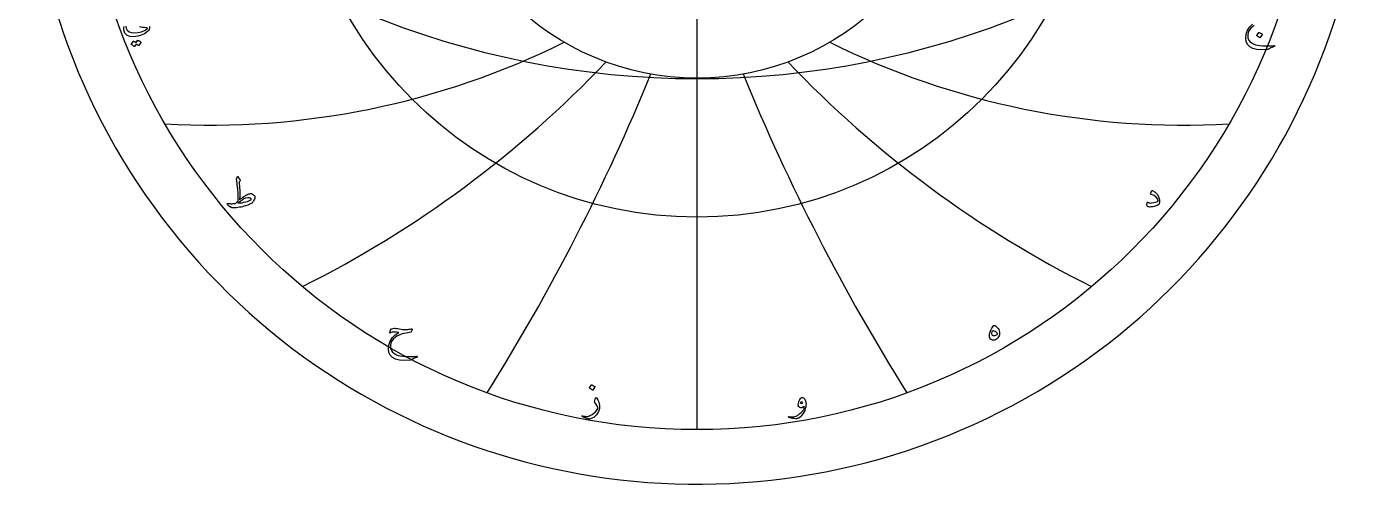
# Model space of a CAD drawing. Header units: millimetres. Extents: x -71 to 71, y -71 to 73.
# Drawn here: x -70.8 to 70.8, y -70.8 to -22.4 of the extents above; entities that cross this region are included whole.
import ezdxf

# ---------------------------------------------------------------- set-up
doc = ezdxf.new("R2010")
doc.units = ezdxf.units.MM
for name, color, linetype in [('CUT_OUTER', 1, 'Continuous'), ('ENGRAVE', 7, 'Continuous'), ('ENGRAVE_FINE', 8, 'Continuous'), ('TEXT', 5, 'Continuous')]:
    doc.layers.add(name, color=color, linetype=linetype)

msp = doc.modelspace()

# ---------------------------------------------------------------- linework, layer by layer
at = {"layer": 'CUT_OUTER'}
msp.add_arc((-0.0002, -0.0002), 70.7624, 143.437284, 87.803, dxfattribs=at)
at = {"layer": 'ENGRAVE'}
for points in [[(0, -65), (0, 65)], [(0, -65), (0, -27.8517)]]:
    msp.add_lwpolyline(points, dxfattribs=at)
for radius in [65, 42.5483, 27.8517]:
    msp.add_circle((0, 0), radius, dxfattribs=at)
for centre, radius, start, end in [((-51.4091, 51.4091), 84.2386, 266.753976, 296.357859), ((51.4091, 51.4091), 84.2386, 243.642141, 273.246024), ((-93.8608, 54.1906), 116.4338, 296.633126, 316.369048), ((93.8608, 54.1906), 116.4338, 223.630952, 243.366874), ((-208.6004, 55.8943), 220.1106, 327.889716, 337.757677), ((208.6004, 55.8943), 220.1106, 202.242323, 212.110284)]:
    msp.add_arc(centre, radius, start, end, dxfattribs=at)
at = {"layer": 'ENGRAVE_FINE'}
msp.add_arc((0, 63.9866), 91.9001, 224.991814, 315.008186, dxfattribs=at)
at = {"layer": 'TEXT'}
for points in [[(-57.8112, -22.4108), (-57.8071, -22.5714), (-57.8387, -22.7144), (-57.9061, -22.8398), (-58.0092, -22.9476), (-58.3367, -23.1712), (-58.6857, -23.3359), (-59.0561, -23.4418), (-59.448, -23.4888), (-59.8759, -23.4591), (-60.196, -23.3304), (-60.4083, -23.1027), (-60.5128, -22.776), (-60.5189, -22.5967), (-60.493, -22.402)], [(-60.3242, -22.3811), (-60.284, -22.5868), (-60.1548, -22.8035), (-59.965, -22.9564), (-59.7148, -23.0455), (-59.404, -23.0708), (-59.0058, -23.0392), (-58.6472, -22.9575), (-58.3282, -22.8258), (-58.0488, -22.644), (-58.032, -22.6286), (-58.0257, -22.6132), (-58.0298, -22.5978), (-58.0444, -22.5824), (-58.1035, -22.5538), (-58.2061, -22.5296), (-58.3521, -22.5098), (-58.5416, -22.4944), (-58.7344, -22.4707), (-58.8815, -22.4262)], [(58.8166, -22.3008), (58.4676, -22.5854), (58.2435, -22.8981), (58.1442, -23.2388), (58.1698, -23.6076), (58.2474, -23.8072), (58.3788, -23.9838), (58.5642, -24.1372), (58.8034, -24.2676), (58.9714, -24.3259), (59.1807, -24.3732), (59.4312, -24.4095), (59.723, -24.4348), (59.8781, -24.4422), (60.031, -24.4469), (60.1817, -24.4488), (60.3302, -24.448), (60.476, -24.4447), (60.6184, -24.4392), (60.7576, -24.4315), (60.8934, -24.4216), (60.9253, -24.4194), (60.9506, -24.4216), (60.9693, -24.4282), (60.9814, -24.4392), (60.988, -24.4527), (60.9902, -24.4667), (60.988, -24.4813), (60.9814, -24.4964), (60.9766, -24.5045), (60.971, -24.5112), (60.9645, -24.5166), (60.9572, -24.5206), (60.9494, -24.524), (60.9413, -24.5277), (60.9329, -24.5317), (60.9242, -24.536), (60.7974, -24.5764), (60.6855, -24.6185), (60.5884, -24.6622), (60.5062, -24.7076), (60.4536, -24.7403), (60.4056, -24.7681), (60.3623, -24.7909), (60.3236, -24.8088), (60.2902, -24.8225), (60.2626, -24.833), (60.2407, -24.8401), (60.2246, -24.844), (59.6229, -24.8663), (59.1114, -24.8231), (58.6901, -24.7145), (58.359, -24.5404), (58.1198, -24.3017), (57.9784, -24.0036), (57.935, -23.6461), (57.9894, -23.2292), (58.1335, -22.8093), (58.359, -22.4515), (58.6659, -22.1559)]]:
    msp.add_lwpolyline(points, dxfattribs=at)
for points in [[(-59.074, -23.876), (-59.0685, -23.8705), (-59.0608, -23.8672), (-59.0509, -23.8661), (-59.0388, -23.8672), (-58.9955, -23.8834), (-58.9536, -23.9013), (-58.913, -23.9208), (-58.8738, -23.942), (-58.8357, -23.9651), (-58.7985, -23.9904), (-58.762, -24.0179), (-58.7264, -24.0476), (-58.7195, -24.0567), (-58.7165, -24.0663), (-58.7173, -24.0765), (-58.722, -24.0872), (-58.9332, -24.4216), (-58.939, -24.426), (-58.9475, -24.426), (-58.9588, -24.4216), (-58.9728, -24.4128), (-58.9824, -24.4047), (-58.9981, -24.3935), (-59.0198, -24.3794), (-59.0476, -24.3622), (-59.0817, -24.3417), (-59.1224, -24.3176), (-59.1697, -24.29), (-59.2236, -24.2588), (-59.3908, -24.5184), (-59.3985, -24.5264), (-59.4084, -24.5283), (-59.4205, -24.5242), (-59.4348, -24.514), (-59.4472, -24.5052), (-59.4667, -24.492), (-59.4934, -24.4744), (-59.5272, -24.4524), (-59.5687, -24.426), (-59.6185, -24.3952), (-59.6765, -24.36), (-59.7428, -24.3204), (-59.7497, -24.3138), (-59.7527, -24.3072), (-59.7519, -24.3006), (-59.7472, -24.294), (-59.5316, -23.9728), (-59.5261, -23.9673), (-59.5184, -23.964), (-59.5085, -23.9629), (-59.4964, -23.964), (-59.4596, -23.9759), (-59.4238, -23.9898), (-59.3892, -24.0056), (-59.3556, -24.0234), (-59.3232, -24.0428), (-59.2918, -24.0635), (-59.2616, -24.0857), (-59.2324, -24.1092)], [(59.3094, -23.0356), (59.3149, -23.0301), (59.3226, -23.0268), (59.3325, -23.0257), (59.3446, -23.0268), (59.4301, -23.0614), (59.5107, -23.1038), (59.5863, -23.1538), (59.657, -23.2116), (59.6639, -23.2204), (59.6669, -23.2292), (59.6661, -23.238), (59.6614, -23.2468), (59.4546, -23.5812), (59.4469, -23.5892), (59.437, -23.5911), (59.4249, -23.587), (59.4106, -23.5768), (59.3982, -23.568), (59.3787, -23.5548), (59.352, -23.5372), (59.3182, -23.5152), (59.2767, -23.4888), (59.2269, -23.458), (59.1689, -23.4228), (59.1026, -23.3832), (59.0938, -23.3766), (59.0894, -23.37), (59.0894, -23.3634), (59.0938, -23.3568)], [(-48.615, -38.4963), (-48.5941, -38.4485), (-48.5754, -38.4061), (-48.5589, -38.3693), (-48.5446, -38.3379), (-48.5328, -38.3123), (-48.5237, -38.2928), (-48.5174, -38.2793), (-48.5138, -38.2719), (-48.5064, -38.2623), (-48.4973, -38.2554), (-48.4866, -38.2513), (-48.4742, -38.2499), (-48.4641, -38.2516), (-48.4555, -38.2565), (-48.4487, -38.2648), (-48.4434, -38.2763), (-48.4203, -38.3324), (-48.3994, -38.3819), (-48.3807, -38.4248), (-48.3642, -38.4611), (-48.3548, -38.4771), (-48.3439, -38.4941), (-48.3317, -38.5123), (-48.318, -38.5315), (-48.3028, -38.5519), (-48.2856, -38.5733), (-48.2665, -38.5959), (-48.2454, -38.6195), (-48.2322, -38.6434), (-48.2278, -38.6668), (-48.2322, -38.6896), (-48.2454, -38.7119), (-48.329, -38.8219), (-48.3403, -38.8398), (-48.3477, -38.8582), (-48.3513, -38.8772), (-48.351, -38.8967), (-48.3081, -39.381), (-48.2806, -39.7734), (-48.2685, -40.074), (-48.2718, -40.2827), (-48.2764, -40.3607), (-48.2812, -40.4318), (-48.2863, -40.496), (-48.2916, -40.5533), (-48.2973, -40.6041), (-48.3032, -40.6485), (-48.3094, -40.6866), (-48.3158, -40.7183), (-48.1843, -40.6177), (-48.0623, -40.5269), (-47.95, -40.4461), (-47.8472, -40.3751), (-47.7544, -40.3138), (-47.6718, -40.2618), (-47.5993, -40.2192), (-47.537, -40.1859), (-47.4262, -40.1364), (-47.3225, -40.0979), (-47.226, -40.0704), (-47.1366, -40.0539), (-47.0893, -40.0525), (-47.0398, -40.0616), (-46.9881, -40.0811), (-46.9342, -40.1111), (-46.8275, -40.1867), (-46.7494, -40.2596), (-46.6999, -40.3297), (-46.679, -40.3971), (-46.6804, -40.4722), (-46.6977, -40.5566), (-46.731, -40.6504), (-46.7802, -40.7535), (-46.8352, -40.855), (-46.8858, -40.9394), (-46.932, -41.0068), (-46.9738, -41.0571), (-47.0596, -41.1206), (-47.207, -41.1924), (-47.416, -41.2724), (-47.6866, -41.3607), (-47.8375, -41.4044), (-47.9908, -41.4432), (-48.1466, -41.477), (-48.3048, -41.5059), (-48.465, -41.5301), (-48.6266, -41.5499), (-48.7895, -41.5653), (-48.9538, -41.5763), (-49.0139, -41.5642), (-49.071, -41.5499), (-49.125, -41.5334), (-49.176, -41.5147), (-49.2246, -41.4938), (-49.2712, -41.4707), (-49.3159, -41.4454), (-49.3586, -41.4179), (-49.4337, -41.3629), (-49.4961, -41.3079), (-49.5459, -41.2529), (-49.583, -41.1979), (-49.6034, -41.1523), (-49.6072, -41.1209), (-49.5946, -41.1039), (-49.5654, -41.1011), (-49.4831, -41.1109), (-49.3944, -41.1182), (-49.2994, -41.123), (-49.198, -41.1253), (-49.0904, -41.1252), (-48.9764, -41.1226), (-48.8561, -41.1175), (-48.7294, -41.1099), (-48.439, -40.8239), (-48.4337, -40.709), (-48.4308, -40.5929), (-48.4304, -40.4758), (-48.4324, -40.3575), (-48.4367, -40.2379), (-48.4429, -40.1166), (-48.451, -39.9937), (-48.461, -39.8691), (-48.4723, -39.7458), (-48.4841, -39.6266), (-48.4965, -39.5115), (-48.5094, -39.4005), (-48.5224, -39.2934), (-48.5347, -39.1899), (-48.5466, -39.0899), (-48.5578, -38.9935), (-48.5684, -38.9043), (-48.5782, -38.8258), (-48.5871, -38.758), (-48.5952, -38.7009), (-48.6025, -38.6543), (-48.609, -38.6179), (-48.6146, -38.5916), (-48.6194, -38.5755), (-48.6225, -38.5574), (-48.6227, -38.5381), (-48.6203, -38.5178), (-48.615, -38.4963)], [(-47.6734, -40.5555), (-47.8437, -40.6262), (-48.0331, -40.737), (-48.2419, -40.888), (-48.4698, -41.0791), (-48.2489, -41.0518), (-48.0392, -41.0181), (-47.8408, -40.9781), (-47.6536, -40.9317), (-47.4781, -40.8796), (-47.3143, -40.8223), (-47.1624, -40.7597), (-47.0222, -40.6919), (-47.1174, -40.5745), (-47.2576, -40.5126), (-47.443, -40.5063), (-47.6734, -40.5555)], [(47.9022, -40.0363), (47.9197, -39.9839), (47.9369, -39.9368), (47.9538, -39.8948), (47.9704, -39.8581), (47.9865, -39.8264), (48.0018, -39.7993), (48.0162, -39.7769), (48.0298, -39.7591), (48.051, -39.7421), (48.0749, -39.7349), (48.1016, -39.7377), (48.131, -39.7503), (48.3915, -39.9249), (48.5919, -40.1276), (48.7325, -40.3583), (48.813, -40.6171), (48.8243, -40.6911), (48.8317, -40.7634), (48.8353, -40.8341), (48.835, -40.9031), (48.8306, -40.9699), (48.8218, -41.034), (48.8086, -41.0953), (48.791, -41.1539), (48.7754, -41.1853), (48.7547, -41.2133), (48.7292, -41.2381), (48.6986, -41.2595), (48.5936, -41.3109), (48.4852, -41.3552), (48.3736, -41.3923), (48.2586, -41.4223), (48.1409, -41.4457), (48.021, -41.463), (47.8989, -41.4743), (47.7746, -41.4795), (47.6272, -41.4548), (47.537, -41.3717), (47.504, -41.2304), (47.5282, -41.0307), (47.5365, -41.009), (47.548, -40.9922), (47.5629, -40.9804), (47.581, -40.9735), (47.5967, -40.9754), (47.6129, -40.9812), (47.6297, -40.9908), (47.647, -41.0043), (47.7007, -41.0332), (47.7735, -41.0494), (47.8657, -41.053), (47.977, -41.0439), (48.2188, -41.0087), (48.4159, -40.9691), (48.5686, -40.9251), (48.6766, -40.8767), (48.6821, -40.8701), (48.6854, -40.8591), (48.6865, -40.8437), (48.6854, -40.8239), (48.6109, -40.616), (48.4665, -40.4323), (48.2523, -40.2728), (47.9682, -40.1375), (47.9311, -40.118), (47.9077, -40.0946), (47.8981, -40.0674), (47.9022, -40.0363)], [(-30.0748, -54.4383), (-30.1804, -54.6759), (-30.1901, -54.6916), (-30.2013, -54.7034), (-30.2143, -54.7114), (-30.2288, -54.7155), (-30.717, -54.7925), (-31.1253, -54.8871), (-31.454, -54.9993), (-31.7028, -55.1291), (-32.0518, -55.4137), (-32.2759, -55.7264), (-32.3752, -56.0671), (-32.3496, -56.4359), (-32.2721, -56.6355), (-32.1406, -56.8121), (-31.9553, -56.9655), (-31.716, -57.0959), (-31.548, -57.1542), (-31.3387, -57.2015), (-31.0882, -57.2378), (-30.7964, -57.2631), (-30.6413, -57.2705), (-30.4884, -57.2752), (-30.3377, -57.2771), (-30.1892, -57.2763), (-30.0435, -57.273), (-29.901, -57.2675), (-29.7619, -57.2598), (-29.626, -57.2499), (-29.5941, -57.2477), (-29.5688, -57.2499), (-29.5501, -57.2565), (-29.538, -57.2675), (-29.5314, -57.281), (-29.5292, -57.295), (-29.5314, -57.3096), (-29.538, -57.3247), (-29.5429, -57.3328), (-29.5485, -57.3395), (-29.555, -57.3449), (-29.5622, -57.3489), (-29.5701, -57.3523), (-29.5782, -57.356), (-29.5866, -57.36), (-29.5952, -57.3643), (-29.722, -57.4047), (-29.8339, -57.4468), (-29.931, -57.4905), (-30.0132, -57.5359), (-30.0659, -57.5686), (-30.1139, -57.5964), (-30.1572, -57.6192), (-30.1958, -57.6371), (-30.2293, -57.6508), (-30.2569, -57.6613), (-30.2788, -57.6684), (-30.2948, -57.6723), (-30.8965, -57.6946), (-31.408, -57.6514), (-31.8293, -57.5428), (-32.1604, -57.3687), (-32.3997, -57.13), (-32.541, -56.8319), (-32.5845, -56.4744), (-32.53, -56.0575), (-32.3859, -55.6376), (-32.1604, -55.2798), (-31.8535, -54.9842), (-31.4652, -54.7507), (-31.7402, -54.6982), (-31.98, -54.6858), (-32.1846, -54.7136), (-32.354, -54.7815), (-32.3689, -54.787), (-32.3826, -54.7903), (-32.3953, -54.7914), (-32.4068, -54.7903), (-32.4165, -54.7867), (-32.4233, -54.7804), (-32.4275, -54.7713), (-32.4288, -54.7595), (-32.4228, -54.7048), (-32.4134, -54.6506), (-32.4008, -54.597), (-32.3848, -54.5439), (-32.3287, -54.4408), (-32.2396, -54.3646), (-32.1175, -54.3154), (-31.9624, -54.2931), (-31.8643, -54.2939), (-31.7413, -54.3052), (-31.5937, -54.3269), (-31.4212, -54.3591), (-31.2433, -54.3913), (-31.0791, -54.413), (-30.9287, -54.4243), (-30.792, -54.4251), (-30.7263, -54.4222), (-30.6567, -54.4179), (-30.5833, -54.4123), (-30.506, -54.4053), (-30.4249, -54.3966), (-30.3399, -54.386), (-30.2511, -54.3735), (-30.1584, -54.3591), (-30.1054, -54.3574), (-30.0737, -54.3701), (-30.0636, -54.397), (-30.0748, -54.4383)], [(31.2892, -53.9983), (31.3269, -53.981), (31.3695, -53.9774), (31.4171, -53.9876), (31.4696, -54.0115), (31.6003, -54.0989), (31.7105, -54.1985), (31.8005, -54.3101), (31.87, -54.4339), (31.9182, -54.5629), (31.9437, -54.6946), (31.9468, -54.8291), (31.9272, -54.9663), (31.8918, -55.0914), (31.8425, -55.2028), (31.7796, -55.3004), (31.7028, -55.3843), (31.6162, -55.4517), (31.5235, -55.4998), (31.4248, -55.5287), (31.32, -55.5383), (31.1831, -55.5284), (31.0714, -55.4899), (30.9851, -55.4228), (30.924, -55.3271), (30.8875, -55.2108), (30.8745, -55.0774), (30.8853, -54.927), (30.9196, -54.7595), (30.9755, -54.5857), (31.0505, -54.4207), (31.1449, -54.2645), (31.2584, -54.1171), (31.2623, -54.1102), (31.265, -54.0984), (31.2667, -54.0816), (31.2672, -54.0599), (31.2686, -54.0362), (31.2727, -54.0181), (31.2796, -54.0054), (31.2892, -53.9983)], [(31.7072, -54.9443), (31.7257, -54.9212), (31.7281, -54.8915), (31.7147, -54.8552), (31.6852, -54.8123), (31.5832, -54.7012), (31.4839, -54.6231), (31.3874, -54.578), (31.2936, -54.5659), (31.2491, -54.5739), (31.2078, -54.5978), (31.1699, -54.6377), (31.1352, -54.6935), (31.1075, -54.7537), (31.0901, -54.8068), (31.0833, -54.8527), (31.0868, -54.8915), (31.1176, -54.9627), (31.1704, -55.0136), (31.2452, -55.0441), (31.342, -55.0543), (31.449, -55.0474), (31.5455, -55.0268), (31.6316, -54.9924), (31.7072, -54.9443)], [(-11.1484, -60.272), (-11.1429, -60.2665), (-11.1352, -60.2632), (-11.1253, -60.2621), (-11.1132, -60.2632), (-11.0276, -60.2978), (-10.9471, -60.3402), (-10.8714, -60.3902), (-10.8008, -60.448), (-10.7939, -60.4568), (-10.7909, -60.4656), (-10.7917, -60.4744), (-10.7964, -60.4832), (-11.0032, -60.8176), (-11.0109, -60.8255), (-11.0208, -60.8275), (-11.0329, -60.8233), (-11.0472, -60.8132), (-11.0595, -60.8044), (-11.0791, -60.7912), (-11.1057, -60.7736), (-11.1396, -60.7516), (-11.1811, -60.7252), (-11.2309, -60.6944), (-11.2889, -60.6592), (-11.3552, -60.6196), (-11.364, -60.613), (-11.3684, -60.6064), (-11.3684, -60.5998), (-11.364, -60.5932)], [(-10.6996, -61.6404), (-10.6971, -61.6324), (-10.6941, -61.6261), (-10.6905, -61.6214), (-10.6864, -61.6184), (-10.674, -61.6173), (-10.6589, -61.6228), (-10.641, -61.6349), (-10.6204, -61.6536), (-10.5401, -61.749), (-10.4708, -61.8593), (-10.4125, -61.9844), (-10.3652, -62.1244), (-10.3283, -62.2751), (-10.3058, -62.4236), (-10.2975, -62.5699), (-10.3036, -62.714), (-10.3426, -62.9037), (-10.407, -63.0858), (-10.4966, -63.2601), (-10.6116, -63.4268), (-10.7491, -63.5777), (-10.9064, -63.7007), (-11.0835, -63.7955), (-11.2804, -63.8624), (-11.3332, -63.8736), (-11.386, -63.8767), (-11.4388, -63.8714), (-11.4916, -63.858), (-11.6132, -63.8155), (-11.7231, -63.776), (-11.8211, -63.7396), (-11.9074, -63.7062), (-11.9815, -63.6758), (-12.0432, -63.6484), (-12.0926, -63.6241), (-12.1296, -63.6028), (-12.1373, -63.5962), (-12.1428, -63.5896), (-12.1461, -63.583), (-12.1472, -63.5764), (-12.1463, -63.5678), (-12.1439, -63.5599), (-12.1397, -63.5524), (-12.134, -63.5456), (-12.1265, -63.5403), (-12.1175, -63.5379), (-12.1067, -63.5381), (-12.0944, -63.5412), (-12.019, -63.5614), (-11.947, -63.578), (-11.8782, -63.5911), (-11.8128, -63.6006), (-11.7501, -63.6065), (-11.6896, -63.6088), (-11.6313, -63.6076), (-11.5752, -63.6028), (-11.5192, -63.5938), (-11.4613, -63.5802), (-11.4015, -63.5619), (-11.3398, -63.539), (-11.2761, -63.511), (-11.2105, -63.4779), (-11.143, -63.4395), (-11.0736, -63.396), (-10.8786, -63.2557), (-10.7117, -63.1034), (-10.5728, -62.9389), (-10.462, -62.7624), (-10.4548, -62.7481), (-10.451, -62.7316), (-10.4504, -62.7129), (-10.4532, -62.692), (-10.4994, -62.5685), (-10.572, -62.4313), (-10.671, -62.2803), (-10.7964, -62.1156), (-10.8019, -62.1051), (-10.8052, -62.0958), (-10.8063, -62.0875), (-10.8052, -62.0804)], [(10.7678, -62.0144), (10.8481, -61.8279), (10.935, -61.6954), (11.0285, -61.6167), (11.1286, -61.592), (11.1913, -61.603), (11.2518, -61.636), (11.3101, -61.691), (11.3662, -61.768), (11.3931, -61.8125), (11.4168, -61.8582), (11.4371, -61.9049), (11.4542, -61.9528), (11.4687, -62.002), (11.4817, -62.0529), (11.4929, -62.1054), (11.5026, -62.1596), (11.5116, -62.2803), (11.5037, -62.4225), (11.4786, -62.5861), (11.4366, -62.7712), (11.3744, -62.9628), (11.2892, -63.1463), (11.1808, -63.3214), (11.0494, -63.4884), (10.9116, -63.6338), (10.7887, -63.7403), (10.6806, -63.8076), (10.5874, -63.836), (10.4922, -63.8409), (10.3828, -63.8382), (10.259, -63.8277), (10.121, -63.8096), (10.051, -63.7981), (9.9862, -63.7859), (9.9267, -63.7728), (9.8724, -63.759), (9.823, -63.7448), (9.7783, -63.7309), (9.7383, -63.7173), (9.703, -63.704), (9.6821, -63.6924), (9.6678, -63.6798), (9.6601, -63.666), (9.659, -63.6512), (9.6658, -63.6363), (9.6777, -63.627), (9.6944, -63.6231), (9.7162, -63.6248), (9.8858, -63.6413), (10.0517, -63.6424), (10.2136, -63.6281), (10.3718, -63.5984), (10.4206, -63.5832), (10.4746, -63.5599), (10.5339, -63.5282), (10.5984, -63.4884), (10.6681, -63.4402), (10.743, -63.3839), (10.8232, -63.3192), (10.9086, -63.2464), (10.9922, -63.171), (11.067, -63.099), (11.133, -63.0302), (11.1902, -62.9648), (11.2383, -62.9023), (11.2771, -62.8427), (11.3065, -62.7857), (11.3266, -62.7316), (11.315, -62.6496), (11.3024, -62.5886), (11.2886, -62.5484), (11.2738, -62.5292), (11.1844, -62.6345), (11.0835, -62.6909), (10.971, -62.6983), (10.847, -62.6568), (10.7447, -62.5671), (10.6974, -62.4302), (10.7051, -62.2459), (10.7678, -62.0144)], [(11.1682, -62.1772), (11.1033, -62.0985), (11.0362, -62.0694), (10.9669, -62.0897), (10.8954, -62.1596), (10.9537, -62.2069), (11.0186, -62.2256), (11.0901, -62.2157), (11.1682, -62.1772)]]:
    msp.add_lwpolyline(points, close=True, dxfattribs=at)

doc.saveas('drawing.dxf')
